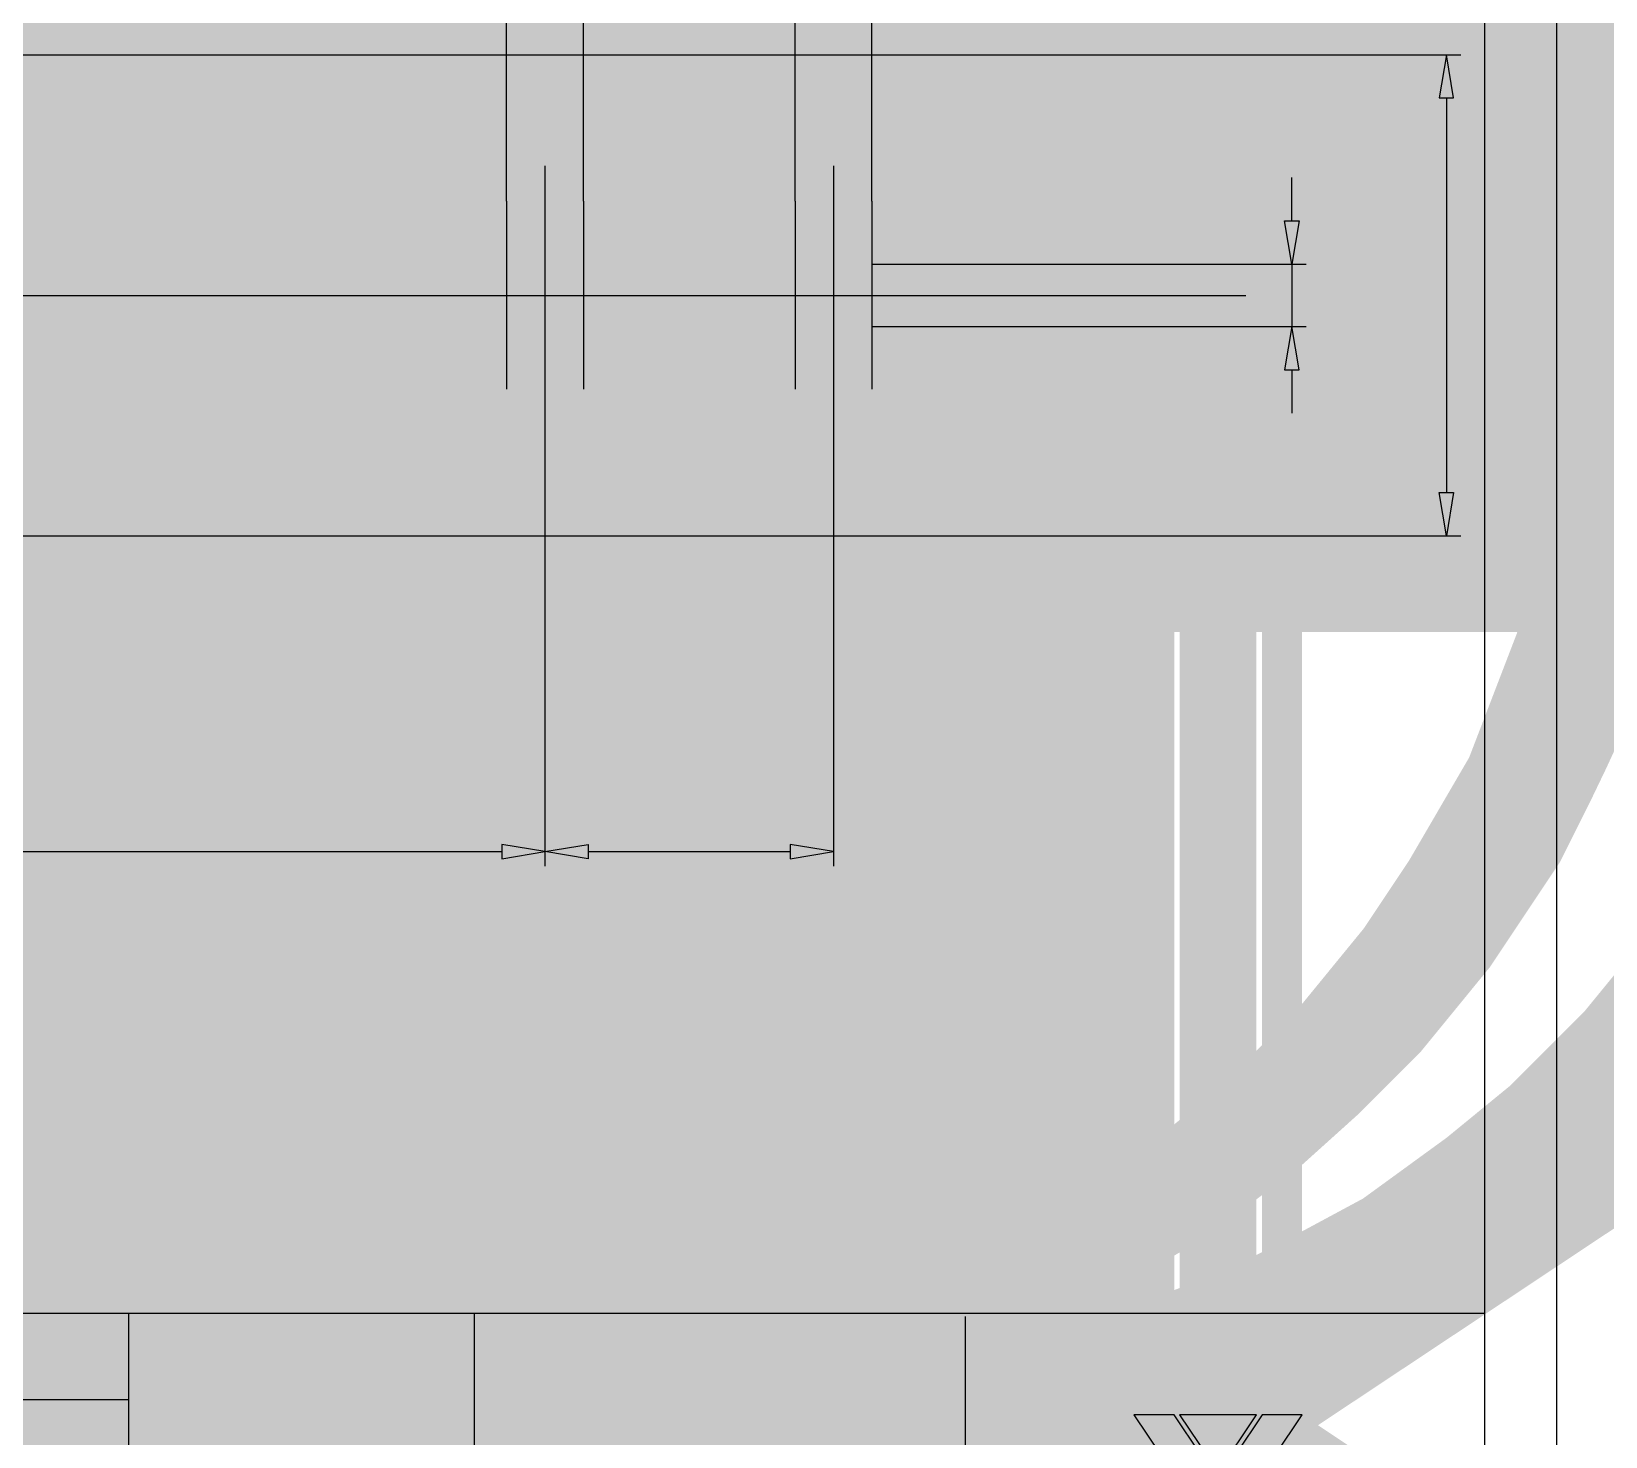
# Model space of a CAD drawing. Extents: x -0.42 to 4.47, y 1.12 to 4.63.
# Drawn here: x 2.941 to 3.957, y 1.899 to 2.806 of the extents above; entities that cross this region are included whole.
import ezdxf

# ---------------------------------------------------------------- set-up
doc = ezdxf.new("R2010")
doc.units = 0
doc.linetypes.add('1', pattern=[50.8, 31.75, -6.35, 6.35, -6.35])
doc.layers.get('0').update_dxf_attribs({"linetype": 'CONTINUOUS'})

msp = doc.modelspace()

# ---------------------------------------------------------------- linework, layer by layer
at = {"color": 7}
for points in [[(3.9256, 1.569), (3.9256, 4.3363)], [(3.879, 4.2897), (3.879, 1.6156)], [(2.0155, 1.979), (3.879, 1.979)], [(3.0032, 1.979), (3.0032, 1.7554)], [(3.2268, 1.6156), (3.2268, 1.979)], [(3.5436, 1.9769), (3.5436, 1.7554)], [(3.0032, 1.9231), (2.0155, 1.9231)]]:
    msp.add_lwpolyline(points, dxfattribs=at)
for points, const_width in [([(1.3746, 2.8535), (3.6729, 2.8535)], 1.415), ([(3.5487, 2.8535), (3.5487, 2.8286)], 1.415), ([(3.6729, 2.8535), (3.6729, 2.4186)], 1.415), ([(1.3746, 2.8286), (3.6729, 2.8286)], 1.415), ([(2.3094, 2.7913), (2.3068, 2.7912), (2.3042, 2.791), (2.3017, 2.7905), (2.2992, 2.7899), (2.2967, 2.7891), (2.2943, 2.7881), (2.2919, 2.787), (2.2897, 2.7857), (2.2875, 2.7842), (2.2855, 2.7826), (2.2835, 2.7809), (2.2817, 2.779), (2.2801, 2.777), (2.2785, 2.7749), (2.2771, 2.7727), (2.2759, 2.7704), (2.2749, 2.768), (2.274, 2.7656), (2.2733, 2.7631), (2.2727, 2.7605), (2.2724, 2.758), (2.2722, 2.7541)], 1.415), ([(2.3094, 2.7913), (2.8623, 2.7913)], 1.415), ([(2.8995, 2.7541), (2.8994, 2.7567), (2.8992, 2.7593), (2.8987, 2.7618), (2.8981, 2.7643), (2.8973, 2.7668), (2.8963, 2.7692), (2.8952, 2.7716), (2.8939, 2.7738), (2.8924, 2.776), (2.8908, 2.778), (2.8891, 2.78), (2.8872, 2.7818), (2.8852, 2.7834), (2.8831, 2.785), (2.8809, 2.7863), (2.8786, 2.7876), (2.8762, 2.7886), (2.8738, 2.7895), (2.8713, 2.7902), (2.8687, 2.7908), (2.8662, 2.7911), (2.8623, 2.7913)], 1.415), ([(2.2722, 2.7541), (2.2722, 2.518)], 1.415), ([(2.8995, 2.7541), (2.8995, 2.518)], 1.415), ([(3.2474, 2.6562), (3.246, 2.6562), (3.2446, 2.656), (3.2432, 2.6558), (3.2418, 2.6555), (3.2405, 2.655), (3.2392, 2.6545), (3.2379, 2.6539), (3.2367, 2.6532), (3.2355, 2.6524), (3.2344, 2.6515), (3.2334, 2.6506), (3.2324, 2.6496), (3.2315, 2.6485), (3.2307, 2.6473), (3.2299, 2.6461), (3.2292, 2.6449), (3.2287, 2.6436), (3.2282, 2.6423), (3.2278, 2.6409), (3.2275, 2.6396), (3.2273, 2.6382), (3.2272, 2.6367), (3.2272, 2.6353), (3.2273, 2.6339), (3.2275, 2.6325), (3.2278, 2.6312), (3.2282, 2.6298), (3.2287, 2.6285), (3.2292, 2.6272), (3.2299, 2.626), (3.2307, 2.6248), (3.2315, 2.6236), (3.2324, 2.6225), (3.2334, 2.6215), (3.2344, 2.6206), (3.2355, 2.6197), (3.2367, 2.6189), (3.2379, 2.6182), (3.2392, 2.6176), (3.2405, 2.6171), (3.2418, 2.6166), (3.2432, 2.6163), (3.2446, 2.6161), (3.2474, 2.6159)], 1.415), ([(3.2971, 2.6562), (3.2474, 2.6562)], 1.415), ([(3.2971, 2.6562), (3.2985, 2.6562), (3.2999, 2.656), (3.3013, 2.6558), (3.3026, 2.6555), (3.304, 2.655), (3.3053, 2.6545), (3.3066, 2.6539), (3.3078, 2.6532), (3.3089, 2.6524), (3.3101, 2.6515), (3.3111, 2.6506), (3.3121, 2.6496), (3.313, 2.6485), (3.3138, 2.6473), (3.3146, 2.6461), (3.3152, 2.6449), (3.3158, 2.6436), (3.3163, 2.6423), (3.3167, 2.6409), (3.317, 2.6396), (3.3172, 2.6382), (3.3173, 2.6367), (3.3173, 2.6353), (3.3172, 2.6339), (3.317, 2.6325), (3.3167, 2.6312), (3.3163, 2.6298), (3.3158, 2.6285), (3.3152, 2.6272), (3.3146, 2.626), (3.3138, 2.6248), (3.313, 2.6236), (3.3121, 2.6225), (3.3111, 2.6215), (3.3101, 2.6206), (3.3089, 2.6197), (3.3078, 2.6189), (3.3066, 2.6182), (3.3053, 2.6176), (3.304, 2.6171), (3.3026, 2.6166), (3.3013, 2.6163), (3.2999, 2.6161), (3.2971, 2.6159)], 1.415), ([(3.4337, 2.6562), (3.4323, 2.6562), (3.4309, 2.656), (3.4295, 2.6558), (3.4282, 2.6555), (3.4268, 2.655), (3.4255, 2.6545), (3.4243, 2.6539), (3.423, 2.6532), (3.4219, 2.6524), (3.4208, 2.6515), (3.4197, 2.6506), (3.4187, 2.6496), (3.4178, 2.6485), (3.417, 2.6473), (3.4163, 2.6461), (3.4156, 2.6449), (3.415, 2.6436), (3.4145, 2.6423), (3.4142, 2.6409), (3.4139, 2.6396), (3.4137, 2.6382), (3.4136, 2.6367), (3.4136, 2.6353), (3.4137, 2.6339), (3.4139, 2.6325), (3.4142, 2.6312), (3.4145, 2.6298), (3.415, 2.6285), (3.4156, 2.6272), (3.4163, 2.626), (3.417, 2.6248), (3.4178, 2.6236), (3.4187, 2.6225), (3.4197, 2.6215), (3.4208, 2.6206), (3.4219, 2.6197), (3.423, 2.6189), (3.4243, 2.6182), (3.4255, 2.6176), (3.4268, 2.6171), (3.4282, 2.6166), (3.4295, 2.6163), (3.4309, 2.6161), (3.4337, 2.6159)], 1.415), ([(3.4834, 2.6562), (3.4337, 2.6562)], 1.415), ([(3.4834, 2.6562), (3.4848, 2.6562), (3.4862, 2.656), (3.4876, 2.6558), (3.489, 2.6555), (3.4903, 2.655), (3.4916, 2.6545), (3.4929, 2.6539), (3.4941, 2.6532), (3.4953, 2.6524), (3.4964, 2.6515), (3.4975, 2.6506), (3.4984, 2.6496), (3.4993, 2.6485), (3.5002, 2.6473), (3.5009, 2.6461), (3.5016, 2.6449), (3.5021, 2.6436), (3.5026, 2.6423), (3.503, 2.6409), (3.5033, 2.6396), (3.5035, 2.6382), (3.5036, 2.6367), (3.5036, 2.6353), (3.5035, 2.6339), (3.5033, 2.6325), (3.503, 2.6312), (3.5026, 2.6298), (3.5021, 2.6285), (3.5016, 2.6272), (3.5009, 2.626), (3.5002, 2.6248), (3.4993, 2.6236), (3.4984, 2.6225), (3.4975, 2.6215), (3.4964, 2.6206), (3.4953, 2.6197), (3.4941, 2.6189), (3.4929, 2.6182), (3.4916, 2.6176), (3.4903, 2.6171), (3.489, 2.6166), (3.4876, 2.6163), (3.4862, 2.6161), (3.4834, 2.6159)], 1.415), ([(3.2474, 2.6159), (3.2971, 2.6159)], 1.415), ([(3.4337, 2.6159), (3.4834, 2.6159)], 1.415), ([(2.2722, 2.518), (2.2722, 2.5154), (2.2725, 2.5128), (2.273, 2.5103), (2.2736, 2.5078), (2.2744, 2.5053), (2.2754, 2.5029), (2.2765, 2.5005), (2.2778, 2.4983), (2.2793, 2.4961), (2.2809, 2.4941), (2.2826, 2.4921), (2.2845, 2.4903), (2.2865, 2.4887), (2.2886, 2.4871), (2.2908, 2.4857), (2.2931, 2.4845), (2.2955, 2.4835), (2.2979, 2.4826), (2.3004, 2.4819), (2.303, 2.4813), (2.3055, 2.481), (2.3094, 2.4808)], 1.415), ([(2.8995, 2.518), (2.8994, 2.5154), (2.8992, 2.5128), (2.8987, 2.5103), (2.8981, 2.5078), (2.8973, 2.5053), (2.8963, 2.5029), (2.8952, 2.5005), (2.8939, 2.4983), (2.8924, 2.4961), (2.8908, 2.4941), (2.8891, 2.4921), (2.8872, 2.4903), (2.8852, 2.4887), (2.8831, 2.4871), (2.8809, 2.4857), (2.8786, 2.4845), (2.8762, 2.4835), (2.8738, 2.4826), (2.8713, 2.4819), (2.8687, 2.4813), (2.8662, 2.481), (2.8623, 2.4808)], 1.415), ([(2.3094, 2.4808), (2.8623, 2.4808)], 1.415), ([(1.3746, 2.4435), (3.6729, 2.4435)], 1.415), ([(3.5487, 2.4435), (3.5487, 2.4186)], 1.415), ([(1.3746, 2.4186), (3.6729, 2.4186)], 1.415), ([(3.0152, 1.9429), (3.0152, 1.9662), (3.032, 1.9662), (3.032, 1.9634), (3.0183, 1.9634), (3.0183, 1.9563), (3.0312, 1.9563), (3.0312, 1.9535), (3.0183, 1.9535), (3.0183, 1.9456), (3.0326, 1.9456), (3.0326, 1.9429), (3.0152, 1.9429)], 0.00000000621), ([(3.087, 1.9429), (3.087, 1.9662), (3.0899, 1.9662), (3.0899, 1.9429), (3.087, 1.9429)], 0.00000000621), ([(3.2486, 1.9518), (3.2486, 1.9676), (3.2589, 1.9676), (3.2589, 1.9658), (3.2505, 1.9658), (3.2505, 1.9609), (3.2584, 1.9609), (3.2584, 1.9591), (3.2505, 1.9591), (3.2505, 1.9537), (3.2592, 1.9537), (3.2592, 1.9518), (3.2486, 1.9518)], 0.00000000621), ([(3.2609, 1.9552), (3.2627, 1.9555), (3.2635, 1.9537), (3.2653, 1.9531), (3.2671, 1.9537), (3.2677, 1.955), (3.2672, 1.956), (3.2654, 1.9567), (3.2627, 1.9576), (3.2616, 1.9587), (3.2612, 1.9602), (3.2615, 1.9616), (3.2624, 1.9627), (3.2635, 1.9633), (3.265, 1.9635), (3.2672, 1.9631), (3.2685, 1.9621), (3.2691, 1.9603), (3.2674, 1.96), (3.2667, 1.9614), (3.2652, 1.9619), (3.2634, 1.9615), (3.2629, 1.9604), (3.2631, 1.9598), (3.2638, 1.9592), (3.2653, 1.9588), (3.2679, 1.9578), (3.2691, 1.9568), (3.2695, 1.9552), (3.269, 1.9533), (3.2675, 1.952), (3.2653, 1.9515), (3.2623, 1.9525), (3.2609, 1.9552)], 0.00000000621), ([(3.2754, 1.9535), (3.2757, 1.9518), (3.2743, 1.9516), (3.2729, 1.952), (3.2721, 1.9529), (3.2719, 1.9552), (3.2719, 1.9618), (3.2706, 1.9618), (3.2706, 1.9633), (3.2719, 1.9633), (3.2719, 1.9661), (3.2737, 1.9673), (3.2737, 1.9633), (3.2754, 1.9633), (3.2754, 1.9618), (3.2737, 1.9618), (3.2737, 1.955), (3.2737, 1.954), (3.2746, 1.9535), (3.2754, 1.9535)], 0.00000000621), ([(3.2842, 1.9555), (3.286, 1.9552), (3.2844, 1.9525), (3.2815, 1.9515), (3.2779, 1.9531), (3.2765, 1.9574), (3.2779, 1.9619), (3.2814, 1.9635), (3.2847, 1.962), (3.2861, 1.9576), (3.2783, 1.957), (3.2793, 1.9541), (3.2815, 1.9531), (3.2831, 1.9537), (3.2842, 1.9555)], 0.00000000621), ([(3.2842, 1.9586), (3.2836, 1.9608), (3.2814, 1.9619), (3.2794, 1.961), (3.2784, 1.9586), (3.2842, 1.9586)], 0.00000000621), ([(3.2937, 1.9474), (3.2937, 1.9633), (3.2953, 1.9633), (3.2953, 1.9618), (3.2966, 1.9631), (3.2983, 1.9635), (3.3007, 1.9628), (3.3022, 1.9606), (3.3027, 1.9576), (3.3021, 1.9544), (3.3005, 1.9523), (3.2982, 1.9515), (3.2966, 1.9519), (3.2955, 1.953), (3.2955, 1.9474), (3.2937, 1.9474)], 0.00000000621), ([(3.2953, 1.9575), (3.2961, 1.9542), (3.2981, 1.9531), (3.3001, 1.9542), (3.3009, 1.9576), (3.3001, 1.9609), (3.2982, 1.962), (3.2962, 1.9608), (3.2953, 1.9575)], 0.00000000621), ([(3.3048, 1.9518), (3.3048, 1.9676), (3.3065, 1.9676), (3.3065, 1.9518), (3.3048, 1.9518)], 0.00000000621), ([(3.316, 1.9532), (3.3141, 1.9519), (3.3122, 1.9515), (3.3096, 1.9525), (3.3086, 1.9548), (3.309, 1.9564), (3.3099, 1.9575), (3.3111, 1.9581), (3.3127, 1.9584), (3.3158, 1.9591), (3.3153, 1.9613), (3.3133, 1.9619), (3.3115, 1.9614), (3.3107, 1.9597), (3.3089, 1.96), (3.3097, 1.962), (3.3113, 1.9631), (3.3136, 1.9635), (3.3157, 1.9632), (3.317, 1.9623), (3.3175, 1.961), (3.3176, 1.9592), (3.3176, 1.9566), (3.3177, 1.9532), (3.3181, 1.9518), (3.3163, 1.9518), (3.316, 1.9532)], 0.00000000621), ([(3.3203, 1.9518), (3.3203, 1.9633), (3.3219, 1.9633), (3.3219, 1.9616), (3.3252, 1.9635), (3.3269, 1.9632), (3.3281, 1.9622), (3.3286, 1.9607), (3.3287, 1.9588), (3.3287, 1.9518), (3.327, 1.9518), (3.327, 1.9588), (3.3267, 1.9605), (3.326, 1.9615), (3.3248, 1.9618), (3.3229, 1.9611), (3.3221, 1.9581), (3.3221, 1.9518), (3.3203, 1.9518)], 0.00000000621), ([(3.3307, 1.9575), (3.3323, 1.9623), (3.3356, 1.9635), (3.3391, 1.962), (3.3404, 1.9577), (3.3398, 1.9542), (3.3381, 1.9522), (3.3356, 1.9515), (3.3321, 1.9531), (3.3307, 1.9575)], 0.00000000621), ([(3.3325, 1.9575), (3.3334, 1.9542), (3.3356, 1.9531), (3.3377, 1.9542), (3.3386, 1.9576), (3.3377, 1.9608), (3.3356, 1.9619), (3.3334, 1.9608), (3.3325, 1.9575)], 0.00000000621), ([(3.3551, 1.9555), (3.3569, 1.9552), (3.3553, 1.9525), (3.3523, 1.9515), (3.3487, 1.9531), (3.3474, 1.9574), (3.3488, 1.9619), (3.3522, 1.9635), (3.3556, 1.962), (3.3569, 1.9576), (3.3492, 1.957), (3.3502, 1.9541), (3.3523, 1.9531), (3.354, 1.9537), (3.3551, 1.9555)], 0.00000000621), ([(3.3551, 1.9586), (3.3544, 1.9608), (3.3523, 1.9619), (3.3502, 1.961), (3.3493, 1.9586), (3.3551, 1.9586)], 0.00000000621), ([(3.3584, 1.9552), (3.3601, 1.9555), (3.3609, 1.9537), (3.3628, 1.9531), (3.3646, 1.9537), (3.3651, 1.955), (3.3646, 1.956), (3.3628, 1.9567), (3.3602, 1.9576), (3.359, 1.9587), (3.3587, 1.9602), (3.359, 1.9616), (3.3598, 1.9627), (3.361, 1.9633), (3.3625, 1.9635), (3.3646, 1.9631), (3.366, 1.9621), (3.3666, 1.9603), (3.3648, 1.96), (3.3642, 1.9614), (3.3626, 1.9619), (3.3609, 1.9615), (3.3604, 1.9604), (3.3606, 1.9598), (3.3612, 1.9592), (3.3628, 1.9588), (3.3654, 1.9578), (3.3665, 1.9568), (3.3669, 1.9552), (3.3664, 1.9533), (3.365, 1.952), (3.3628, 1.9515), (3.3597, 1.9525), (3.3584, 1.9552)], 0.00000000621), ([(3.3746, 1.9474), (3.3746, 1.9633), (3.3762, 1.9633), (3.3762, 1.9618), (3.3774, 1.9631), (3.3791, 1.9635), (3.3815, 1.9628), (3.383, 1.9606), (3.3835, 1.9576), (3.383, 1.9544), (3.3813, 1.9523), (3.379, 1.9515), (3.3775, 1.9519), (3.3763, 1.953), (3.3763, 1.9474), (3.3746, 1.9474)], 0.00000000621), ([(3.3761, 1.9575), (3.377, 1.9542), (3.3789, 1.9531), (3.3809, 1.9542), (3.3817, 1.9576), (3.3809, 1.9609), (3.379, 1.962), (3.377, 1.9608), (3.3761, 1.9575)], 0.00000000621), ([(3.3856, 1.9518), (3.3856, 1.9633), (3.3872, 1.9633), (3.3872, 1.9615), (3.3883, 1.9631), (3.3894, 1.9635), (3.3912, 1.9629), (3.3906, 1.9611), (3.3893, 1.9615), (3.3883, 1.9611), (3.3877, 1.9601), (3.3874, 1.9578), (3.3874, 1.9518), (3.3856, 1.9518)], 0.00000000621), ([(3.3916, 1.9575), (3.3932, 1.9623), (3.3965, 1.9635), (3.3999, 1.962), (3.4013, 1.9577), (3.4007, 1.9542), (3.399, 1.9522), (3.3965, 1.9515), (3.393, 1.9531), (3.3916, 1.9575)], 0.00000000621), ([(3.3934, 1.9575), (3.3943, 1.9542), (3.3965, 1.9531), (3.3986, 1.9542), (3.3995, 1.9576), (3.3986, 1.9608), (3.3965, 1.9619), (3.3943, 1.9608), (3.3934, 1.9575)], 0.00000000621), ([(3.4033, 1.9474), (3.4033, 1.9633), (3.4049, 1.9633), (3.4049, 1.9618), (3.4062, 1.9631), (3.4079, 1.9635), (3.4103, 1.9628), (3.4118, 1.9606), (3.4123, 1.9576), (3.4117, 1.9544), (3.4101, 1.9523), (3.4078, 1.9515), (3.4062, 1.9519), (3.4051, 1.953), (3.4051, 1.9474), (3.4033, 1.9474)], 0.00000000621), ([(3.4049, 1.9575), (3.4057, 1.9542), (3.4077, 1.9531), (3.4097, 1.9542), (3.4105, 1.9576), (3.4097, 1.9609), (3.4078, 1.962), (3.4058, 1.9608), (3.4049, 1.9575)], 0.00000000621), ([(3.4144, 1.9654), (3.4144, 1.9676), (3.4162, 1.9676), (3.4162, 1.9654), (3.4144, 1.9654)], 0.00000000621), ([(3.4144, 1.9633), (3.4162, 1.9633), (3.4162, 1.9518), (3.4144, 1.9518), (3.4144, 1.9633)], 0.00000000621), ([(3.4259, 1.9555), (3.4277, 1.9552), (3.4261, 1.9525), (3.4232, 1.9515), (3.4196, 1.9531), (3.4183, 1.9574), (3.4196, 1.9619), (3.4231, 1.9635), (3.4265, 1.962), (3.4278, 1.9576), (3.4201, 1.957), (3.421, 1.9541), (3.4232, 1.9531), (3.4248, 1.9537), (3.4259, 1.9555)], 0.00000000621), ([(3.4259, 1.9586), (3.4253, 1.9608), (3.4231, 1.9619), (3.4211, 1.961), (3.4202, 1.9586), (3.4259, 1.9586)], 0.00000000621), ([(3.0353, 1.9479), (3.0381, 1.9484), (3.0395, 1.9457), (3.0425, 1.9448), (3.0454, 1.9456), (3.0464, 1.9475), (3.0455, 1.9491), (3.0426, 1.95), (3.0383, 1.9514), (3.0364, 1.953), (3.0358, 1.9553), (3.0363, 1.9574), (3.0377, 1.959), (3.0395, 1.9598), (3.042, 1.9601), (3.0455, 1.9596), (3.0477, 1.958), (3.0487, 1.9554), (3.0459, 1.955), (3.0448, 1.957), (3.0422, 1.9578), (3.0394, 1.9571), (3.0386, 1.9556), (3.0389, 1.9546), (3.04, 1.9538), (3.0425, 1.9531), (3.0468, 1.9518), (3.0486, 1.9503), (3.0493, 1.9478), (3.0485, 1.9451), (3.0461, 1.9432), (3.0425, 1.9425), (3.0375, 1.9439), (3.0353, 1.9479)], 0.00000000621), ([(3.0637, 1.9491), (3.0666, 1.9487), (3.0642, 1.9441), (3.0595, 1.9425), (3.054, 1.9448), (3.0519, 1.9512), (3.0528, 1.956), (3.0555, 1.9591), (3.0595, 1.9601), (3.064, 1.9587), (3.0663, 1.9548), (3.0635, 1.9544), (3.0621, 1.9569), (3.0597, 1.9578), (3.0561, 1.9562), (3.0548, 1.9513), (3.0561, 1.9464), (3.0595, 1.9448), (3.0623, 1.9459), (3.0637, 1.9491)], 0.00000000621), ([(3.08, 1.945), (3.077, 1.943), (3.0738, 1.9425), (3.0695, 1.9438), (3.068, 1.9473), (3.0686, 1.9496), (3.0701, 1.9512), (3.0721, 1.9522), (3.0747, 1.9526), (3.0798, 1.9536), (3.0798, 1.9543), (3.079, 1.9568), (3.0757, 1.9578), (3.0727, 1.9571), (3.0713, 1.9545), (3.0685, 1.9549), (3.0698, 1.9578), (3.0723, 1.9595), (3.0761, 1.9601), (3.0796, 1.9596), (3.0816, 1.9583), (3.0825, 1.9564), (3.0827, 1.9538), (3.0827, 1.9499), (3.0828, 1.9449), (3.0836, 1.9429), (3.0806, 1.9429), (3.08, 1.945)], 0.00000000621), ([(3.1053, 1.945), (3.1023, 1.943), (3.0991, 1.9425), (3.0949, 1.9438), (3.0934, 1.9473), (3.0939, 1.9496), (3.0954, 1.9512), (3.0975, 1.9522), (3.1, 1.9526), (3.1051, 1.9536), (3.1051, 1.9543), (3.1043, 1.9568), (3.101, 1.9578), (3.0981, 1.9571), (3.0966, 1.9545), (3.0938, 1.9549), (3.0951, 1.9578), (3.0976, 1.9595), (3.1015, 1.9601), (3.105, 1.9596), (3.107, 1.9583), (3.1078, 1.9564), (3.108, 1.9538), (3.108, 1.9499), (3.1082, 1.9449), (3.1089, 1.9429), (3.1059, 1.9429), (3.1053, 1.945)], 0.00000000621), ([(3.1132, 1.9565), (3.1132, 1.9597), (3.1165, 1.9597), (3.1165, 1.9565), (3.1132, 1.9565)], 0.00000000621), ([(3.3158, 1.9576), (3.313, 1.9568), (3.3114, 1.9564), (3.3107, 1.9558), (3.3105, 1.9549), (3.311, 1.9536), (3.3126, 1.9531), (3.3144, 1.9535), (3.3155, 1.9549), (3.3158, 1.9568), (3.3158, 1.9576)], 0.00000000621), ([(3.4292, 1.9565), (3.4292, 1.9585), (3.4346, 1.9585), (3.4346, 1.9565), (3.4292, 1.9565)], 0.00000000621), ([(3.0798, 1.9513), (3.0751, 1.9503), (3.0726, 1.9497), (3.0715, 1.9488), (3.0711, 1.9474), (3.0719, 1.9455), (3.0745, 1.9447), (3.0774, 1.9455), (3.0793, 1.9474), (3.0798, 1.9503), (3.0798, 1.9513)], 0.00000000621), ([(3.1051, 1.9513), (3.1004, 1.9503), (3.0979, 1.9497), (3.0968, 1.9488), (3.0964, 1.9474), (3.0973, 1.9455), (3.0998, 1.9447), (3.1027, 1.9455), (3.1046, 1.9474), (3.1051, 1.9503), (3.1051, 1.9513)], 0.00000000621), ([(3.1132, 1.9461), (3.1165, 1.9461), (3.1165, 1.9429), (3.1132, 1.9429), (3.1132, 1.9461)], 0.00000000621), ([(3.255, 1.9285), (3.255, 1.9299), (3.2522, 1.9282), (3.2499, 1.929), (3.2483, 1.9311), (3.2477, 1.9342), (3.2482, 1.9373), (3.2498, 1.9395), (3.2521, 1.9402), (3.2537, 1.9398), (3.2549, 1.9387), (3.2549, 1.9443), (3.2567, 1.9443), (3.2567, 1.9285), (3.255, 1.9285)], 0.00000000621), ([(3.2772, 1.9285), (3.2772, 1.9299), (3.2743, 1.9282), (3.272, 1.929), (3.2704, 1.9311), (3.2699, 1.9342), (3.2704, 1.9373), (3.2719, 1.9395), (3.2742, 1.9402), (3.2759, 1.9398), (3.2771, 1.9387), (3.2771, 1.9443), (3.2788, 1.9443), (3.2788, 1.9285), (3.2772, 1.9285)], 0.00000000621), ([(3.3048, 1.9421), (3.3048, 1.9443), (3.3066, 1.9443), (3.3066, 1.9421), (3.3048, 1.9421)], 0.00000000621), ([(3.337, 1.9285), (3.337, 1.9299), (3.3341, 1.9282), (3.3318, 1.929), (3.3302, 1.9311), (3.3296, 1.9342), (3.3302, 1.9373), (3.3317, 1.9395), (3.334, 1.9402), (3.3357, 1.9398), (3.3369, 1.9387), (3.3369, 1.9443), (3.3386, 1.9443), (3.3386, 1.9285), (3.337, 1.9285)], 0.00000000621), ([(3.3647, 1.9285), (3.3647, 1.9299), (3.3618, 1.9282), (3.3595, 1.929), (3.3579, 1.9311), (3.3573, 1.9342), (3.3578, 1.9373), (3.3594, 1.9395), (3.3617, 1.9402), (3.3634, 1.9398), (3.3645, 1.9387), (3.3645, 1.9443), (3.3663, 1.9443), (3.3663, 1.9285), (3.3647, 1.9285)], 0.00000000621), ([(3.3856, 1.9285), (3.3856, 1.9443), (3.3874, 1.9443), (3.3874, 1.9285), (3.3856, 1.9285)], 0.00000000621), ([(3.2495, 1.9342), (3.2504, 1.9309), (3.2523, 1.9298), (3.2543, 1.9309), (3.2551, 1.9341), (3.2543, 1.9375), (3.2522, 1.9386), (3.2503, 1.9376), (3.2495, 1.9342)], 0.00000000621), ([(3.2662, 1.9299), (3.2643, 1.9286), (3.2624, 1.9282), (3.2597, 1.9292), (3.2588, 1.9315), (3.2592, 1.9331), (3.2601, 1.9342), (3.2613, 1.9348), (3.2629, 1.9351), (3.266, 1.9358), (3.2655, 1.938), (3.2635, 1.9386), (3.2617, 1.9381), (3.2608, 1.9364), (3.2591, 1.9367), (3.2599, 1.9387), (3.2614, 1.9398), (3.2638, 1.9402), (3.2659, 1.9399), (3.2672, 1.939), (3.2677, 1.9377), (3.2678, 1.9359), (3.2678, 1.9333), (3.2679, 1.9299), (3.2683, 1.9285), (3.2665, 1.9285), (3.2662, 1.9299)], 0.00000000621), ([(3.266, 1.9343), (3.2632, 1.9335), (3.2616, 1.9331), (3.2609, 1.9325), (3.2607, 1.9316), (3.2612, 1.9303), (3.2628, 1.9298), (3.2646, 1.9303), (3.2657, 1.9316), (3.266, 1.9335), (3.266, 1.9343)], 0.00000000621), ([(3.2717, 1.9342), (3.2725, 1.9309), (3.2745, 1.9298), (3.2764, 1.9309), (3.2772, 1.9341), (3.2764, 1.9375), (3.2744, 1.9386), (3.2725, 1.9376), (3.2717, 1.9342)], 0.00000000621), ([(3.2871, 1.9241), (3.2871, 1.94), (3.2887, 1.94), (3.2887, 1.9385), (3.29, 1.9398), (3.2917, 1.9402), (3.294, 1.9395), (3.2956, 1.9373), (3.2961, 1.9343), (3.2955, 1.9312), (3.2939, 1.929), (3.2916, 1.9282), (3.29, 1.9287), (3.2889, 1.9297), (3.2889, 1.9241), (3.2871, 1.9241)], 0.00000000621), ([(3.2887, 1.9342), (3.2895, 1.9309), (3.2915, 1.9298), (3.2935, 1.9309), (3.2943, 1.9343), (3.2935, 1.9376), (3.2915, 1.9387), (3.2896, 1.9375), (3.2887, 1.9342)], 0.00000000621), ([(3.2982, 1.9285), (3.2982, 1.94), (3.2997, 1.94), (3.2997, 1.9382), (3.3009, 1.9398), (3.302, 1.9402), (3.3038, 1.9396), (3.3032, 1.9378), (3.3019, 1.9382), (3.3009, 1.9378), (3.3002, 1.9368), (3.2999, 1.9345), (3.2999, 1.9285), (3.2982, 1.9285)], 0.00000000621), ([(3.3048, 1.94), (3.3066, 1.94), (3.3066, 1.9285), (3.3048, 1.9285), (3.3048, 1.94)], 0.00000000621), ([(3.3121, 1.9285), (3.3082, 1.94), (3.31, 1.94), (3.3122, 1.9331), (3.3129, 1.9308), (3.3136, 1.933), (3.3159, 1.94), (3.3177, 1.94), (3.3137, 1.9285), (3.3121, 1.9285)], 0.00000000621), ([(3.3259, 1.9299), (3.3241, 1.9286), (3.3221, 1.9282), (3.3195, 1.9292), (3.3186, 1.9315), (3.319, 1.9331), (3.3199, 1.9342), (3.3211, 1.9348), (3.3227, 1.9351), (3.3258, 1.9358), (3.3253, 1.938), (3.3233, 1.9386), (3.3215, 1.9381), (3.3206, 1.9364), (3.3189, 1.9367), (3.3197, 1.9387), (3.3212, 1.9398), (3.3236, 1.9402), (3.3257, 1.9399), (3.3269, 1.939), (3.3275, 1.9377), (3.3276, 1.9359), (3.3276, 1.9333), (3.3277, 1.9299), (3.3281, 1.9285), (3.3263, 1.9285), (3.3259, 1.9299)], 0.00000000621), ([(3.3258, 1.9343), (3.3229, 1.9335), (3.3214, 1.9331), (3.3207, 1.9325), (3.3205, 1.9316), (3.321, 1.9303), (3.3226, 1.9298), (3.3244, 1.9303), (3.3255, 1.9316), (3.3258, 1.9335), (3.3258, 1.9343)], 0.00000000621), ([(3.3314, 1.9342), (3.3323, 1.9309), (3.3343, 1.9298), (3.3362, 1.9309), (3.337, 1.9341), (3.3362, 1.9375), (3.3342, 1.9386), (3.3322, 1.9376), (3.3314, 1.9342)], 0.00000000621), ([(3.3481, 1.9299), (3.3462, 1.9286), (3.3443, 1.9282), (3.3417, 1.9292), (3.3408, 1.9315), (3.3411, 1.9331), (3.342, 1.9342), (3.3433, 1.9348), (3.3448, 1.9351), (3.3479, 1.9358), (3.3475, 1.938), (3.3455, 1.9386), (3.3436, 1.9381), (3.3428, 1.9364), (3.3411, 1.9367), (3.3418, 1.9387), (3.3434, 1.9398), (3.3457, 1.9402), (3.3479, 1.9399), (3.3491, 1.939), (3.3496, 1.9377), (3.3497, 1.9359), (3.3497, 1.9333), (3.3498, 1.9299), (3.3503, 1.9285), (3.3484, 1.9285), (3.3481, 1.9299)], 0.00000000621), ([(3.3479, 1.9343), (3.3451, 1.9335), (3.3436, 1.9331), (3.3429, 1.9325), (3.3426, 1.9316), (3.3432, 1.9303), (3.3447, 1.9298), (3.3465, 1.9303), (3.3477, 1.9316), (3.3479, 1.9335), (3.3479, 1.9343)], 0.00000000621), ([(3.3591, 1.9342), (3.36, 1.9309), (3.3619, 1.9298), (3.3639, 1.9309), (3.3647, 1.9341), (3.3639, 1.9375), (3.3619, 1.9386), (3.3599, 1.9376), (3.3591, 1.9342)], 0.00000000621), ([(3.3761, 1.9322), (3.3779, 1.9319), (3.3763, 1.9292), (3.3734, 1.9282), (3.3698, 1.9298), (3.3685, 1.9341), (3.3698, 1.9386), (3.3733, 1.9402), (3.3767, 1.9387), (3.378, 1.9343), (3.3703, 1.9337), (3.3712, 1.9308), (3.3734, 1.9298), (3.375, 1.9304), (3.3761, 1.9322)], 0.00000000621), ([(3.3761, 1.9353), (3.3755, 1.9375), (3.3733, 1.9386), (3.3713, 1.9377), (3.3704, 1.9353), (3.3761, 1.9353)], 0.00000000621), ([(3.3968, 1.9299), (3.3949, 1.9286), (3.393, 1.9282), (3.3904, 1.9292), (3.3895, 1.9315), (3.3898, 1.9331), (3.3907, 1.9342), (3.392, 1.9348), (3.3935, 1.9351), (3.3967, 1.9358), (3.3962, 1.938), (3.3942, 1.9386), (3.3924, 1.9381), (3.3915, 1.9364), (3.3898, 1.9367), (3.3905, 1.9387), (3.3921, 1.9398), (3.3944, 1.9402), (3.3966, 1.9399), (3.3978, 1.939), (3.3983, 1.9377), (3.3984, 1.9359), (3.3984, 1.9333), (3.3985, 1.9299), (3.399, 1.9285), (3.3972, 1.9285), (3.3968, 1.9299)], 0.00000000621), ([(3.3967, 1.9343), (3.3938, 1.9335), (3.3923, 1.9331), (3.3916, 1.9325), (3.3913, 1.9316), (3.3919, 1.9303), (3.3934, 1.9298), (3.3952, 1.9303), (3.3964, 1.9316), (3.3967, 1.9335), (3.3967, 1.9343)], 0.00000000621), ([(3.4137, 1.9322), (3.4156, 1.9319), (3.414, 1.9292), (3.411, 1.9282), (3.4074, 1.9298), (3.4061, 1.9341), (3.4074, 1.9386), (3.4109, 1.9402), (3.4143, 1.9387), (3.4156, 1.9343), (3.4079, 1.9337), (3.4089, 1.9308), (3.411, 1.9298), (3.4127, 1.9304), (3.4137, 1.9322)], 0.00000000621), ([(3.4138, 1.9353), (3.4131, 1.9375), (3.4109, 1.9386), (3.4089, 1.9377), (3.408, 1.9353), (3.4138, 1.9353)], 0.00000000621), ([(3.4178, 1.9285), (3.4178, 1.94), (3.4193, 1.94), (3.4193, 1.9384), (3.4206, 1.9397), (3.4225, 1.9402), (3.4243, 1.9397), (3.4254, 1.9382), (3.4286, 1.9402), (3.4309, 1.9393), (3.4317, 1.9364), (3.4317, 1.9285), (3.43, 1.9285), (3.43, 1.9357), (3.4298, 1.9374), (3.4292, 1.9382), (3.4282, 1.9385), (3.4264, 1.9377), (3.4256, 1.9352), (3.4256, 1.9285), (3.4239, 1.9285), (3.4239, 1.936), (3.4235, 1.9379), (3.4221, 1.9385), (3.4207, 1.9381), (3.4198, 1.9369), (3.4195, 1.9345), (3.4195, 1.9285), (3.4178, 1.9285)], 0.00000000621), ([(3.4337, 1.9333), (3.4337, 1.9352), (3.439, 1.9352), (3.439, 1.9333), (3.4337, 1.9333)], 0.00000000621), ([(3.3904, 1.9108), (3.3923, 1.9102), (3.3902, 1.9063), (3.3864, 1.9049), (3.3827, 1.906), (3.3805, 1.909), (3.3797, 1.9132), (3.3806, 1.9176), (3.383, 1.9204), (3.3865, 1.9213), (3.3901, 1.9201), (3.3921, 1.9167), (3.3902, 1.9162), (3.3888, 1.9187), (3.3864, 1.9195), (3.3837, 1.9186), (3.3821, 1.9163), (3.3817, 1.9133), (3.3822, 1.9097), (3.3838, 1.9075), (3.3863, 1.9067), (3.389, 1.9077), (3.3904, 1.9108)], 0.00000000621), ([(3.2483, 1.9008), (3.2483, 1.9167), (3.2499, 1.9167), (3.2499, 1.9152), (3.2512, 1.9165), (3.2529, 1.9169), (3.2553, 1.9162), (3.2568, 1.914), (3.2573, 1.911), (3.2567, 1.9079), (3.2551, 1.9057), (3.2528, 1.9049), (3.2512, 1.9054), (3.2501, 1.9064), (3.2501, 1.9008), (3.2483, 1.9008)], 0.00000000621), ([(3.2499, 1.9109), (3.2507, 1.9076), (3.2527, 1.9065), (3.2547, 1.9076), (3.2555, 1.911), (3.2547, 1.9143), (3.2528, 1.9154), (3.2508, 1.9143), (3.2499, 1.9109)], 0.00000000621), ([(3.2594, 1.9052), (3.2594, 1.9167), (3.261, 1.9167), (3.261, 1.9149), (3.2621, 1.9165), (3.2632, 1.9169), (3.265, 1.9163), (3.2644, 1.9145), (3.2631, 1.9149), (3.2621, 1.9145), (3.2614, 1.9135), (3.2612, 1.9112), (3.2612, 1.9052), (3.2594, 1.9052)], 0.00000000621), ([(3.2731, 1.9089), (3.2749, 1.9087), (3.2733, 1.9059), (3.2704, 1.9049), (3.2668, 1.9065), (3.2655, 1.9108), (3.2668, 1.9153), (3.2703, 1.9169), (3.2737, 1.9154), (3.275, 1.911), (3.2673, 1.9104), (3.2682, 1.9075), (3.2704, 1.9065), (3.272, 1.9071), (3.2731, 1.9089)], 0.00000000621), ([(3.2731, 1.912), (3.2725, 1.9142), (3.2703, 1.9153), (3.2683, 1.9144), (3.2674, 1.912), (3.2731, 1.912)], 0.00000000621), ([(3.2764, 1.9086), (3.2782, 1.9089), (3.279, 1.9072), (3.2808, 1.9065), (3.2826, 1.9071), (3.2832, 1.9084), (3.2827, 1.9094), (3.2809, 1.9101), (3.2782, 1.911), (3.2771, 1.9121), (3.2767, 1.9136), (3.277, 1.9151), (3.2779, 1.9161), (3.279, 1.9167), (3.2805, 1.9169), (3.2827, 1.9165), (3.284, 1.9155), (3.2846, 1.9137), (3.2829, 1.9135), (3.2822, 1.9148), (3.2807, 1.9153), (3.2789, 1.9149), (3.2784, 1.9139), (3.2786, 1.9132), (3.2793, 1.9127), (3.2808, 1.9122), (3.2834, 1.9113), (3.2846, 1.9102), (3.285, 1.9086), (3.2845, 1.9067), (3.283, 1.9054), (3.2808, 1.9049), (3.2778, 1.9059), (3.2764, 1.9086)], 0.00000000621), ([(3.2938, 1.9066), (3.292, 1.9053), (3.29, 1.9049), (3.2874, 1.9059), (3.2865, 1.9082), (3.2868, 1.9098), (3.2877, 1.9109), (3.289, 1.9115), (3.2906, 1.9118), (3.2937, 1.9125), (3.2932, 1.9147), (3.2912, 1.9153), (3.2894, 1.9148), (3.2885, 1.9131), (3.2868, 1.9134), (3.2876, 1.9154), (3.2891, 1.9165), (3.2915, 1.9169), (3.2936, 1.9166), (3.2948, 1.9157), (3.2954, 1.9144), (3.2955, 1.9126), (3.2955, 1.91), (3.2956, 1.9066), (3.296, 1.9052), (3.2942, 1.9052), (3.2938, 1.9066)], 0.00000000621), ([(3.304, 1.9052), (3.304, 1.921), (3.3143, 1.921), (3.3143, 1.9192), (3.3058, 1.9192), (3.3058, 1.9143), (3.3137, 1.9143), (3.3137, 1.9125), (3.3058, 1.9125), (3.3058, 1.9071), (3.3146, 1.9071), (3.3146, 1.9052), (3.304, 1.9052)], 0.00000000621), ([(3.3173, 1.9052), (3.3173, 1.921), (3.3269, 1.921), (3.3269, 1.9192), (3.3192, 1.9192), (3.3192, 1.9143), (3.3259, 1.9143), (3.3259, 1.9124), (3.3192, 1.9124), (3.3192, 1.9052), (3.3173, 1.9052)], 0.00000000621), ([(3.3295, 1.9052), (3.3295, 1.921), (3.3391, 1.921), (3.3391, 1.9192), (3.3314, 1.9192), (3.3314, 1.9143), (3.338, 1.9143), (3.338, 1.9124), (3.3314, 1.9124), (3.3314, 1.9052), (3.3295, 1.9052)], 0.00000000621), ([(3.3456, 1.9052), (3.3456, 1.9119), (3.3401, 1.921), (3.3424, 1.921), (3.3452, 1.9163), (3.3466, 1.9136), (3.3482, 1.9164), (3.3509, 1.921), (3.3531, 1.921), (3.3474, 1.9119), (3.3474, 1.9052), (3.3456, 1.9052)], 0.00000000621), ([(3.3584, 1.9052), (3.3584, 1.9192), (3.3538, 1.9192), (3.3538, 1.921), (3.365, 1.921), (3.365, 1.9192), (3.3603, 1.9192), (3.3603, 1.9052), (3.3584, 1.9052)], 0.00000000621), ([(3.367, 1.9052), (3.367, 1.921), (3.3773, 1.921), (3.3773, 1.9192), (3.3689, 1.9192), (3.3689, 1.9143), (3.3768, 1.9143), (3.3768, 1.9125), (3.3689, 1.9125), (3.3689, 1.9071), (3.3777, 1.9071), (3.3777, 1.9052), (3.367, 1.9052)], 0.00000000621), ([(3.407, 1.9089), (3.4088, 1.9087), (3.4073, 1.9059), (3.4043, 1.9049), (3.4007, 1.9065), (3.3994, 1.9108), (3.4007, 1.9153), (3.4042, 1.9169), (3.4076, 1.9154), (3.4089, 1.911), (3.4012, 1.9104), (3.4021, 1.9075), (3.4043, 1.9065), (3.406, 1.9071), (3.407, 1.9089)], 0.00000000621), ([(3.407, 1.912), (3.4064, 1.9142), (3.4042, 1.9153), (3.4022, 1.9144), (3.4013, 1.912), (3.407, 1.912)], 0.00000000621), ([(3.4103, 1.9086), (3.4121, 1.9089), (3.4129, 1.9072), (3.4147, 1.9065), (3.4165, 1.9071), (3.4171, 1.9084), (3.4166, 1.9094), (3.4148, 1.9101), (3.4121, 1.911), (3.411, 1.9121), (3.4106, 1.9136), (3.4109, 1.9151), (3.4118, 1.9161), (3.4129, 1.9167), (3.4144, 1.9169), (3.4166, 1.9165), (3.4179, 1.9155), (3.4185, 1.9137), (3.4168, 1.9135), (3.4161, 1.9148), (3.4146, 1.9153), (3.4128, 1.9149), (3.4123, 1.9139), (3.4125, 1.9132), (3.4132, 1.9127), (3.4148, 1.9122), (3.4173, 1.9113), (3.4185, 1.9102), (3.4189, 1.9086), (3.4184, 1.9067), (3.4169, 1.9054), (3.4148, 1.9049), (3.4117, 1.9059), (3.4103, 1.9086)], 0.00000000621), ([(3.4248, 1.9069), (3.4251, 1.9052), (3.4237, 1.9051), (3.4223, 1.9054), (3.4215, 1.9063), (3.4213, 1.9086), (3.4213, 1.9152), (3.42, 1.9152), (3.42, 1.9167), (3.4213, 1.9167), (3.4213, 1.9195), (3.4231, 1.9207), (3.4231, 1.9167), (3.4248, 1.9167), (3.4248, 1.9152), (3.4231, 1.9152), (3.4231, 1.9085), (3.4231, 1.9074), (3.424, 1.9069), (3.4248, 1.9069)], 0.00000000621), ([(3.4333, 1.9066), (3.4314, 1.9053), (3.4295, 1.9049), (3.4268, 1.9059), (3.4259, 1.9082), (3.4263, 1.9098), (3.4272, 1.9109), (3.4284, 1.9115), (3.43, 1.9118), (3.4331, 1.9125), (3.4326, 1.9147), (3.4306, 1.9153), (3.4288, 1.9148), (3.4279, 1.9131), (3.4262, 1.9134), (3.427, 1.9154), (3.4285, 1.9165), (3.4309, 1.9169), (3.433, 1.9166), (3.4343, 1.9157), (3.4348, 1.9144), (3.4349, 1.9126), (3.4349, 1.91), (3.435, 1.9066), (3.4354, 1.9052), (3.4336, 1.9052), (3.4333, 1.9066)], 0.00000000621), ([(3.2937, 1.911), (3.2908, 1.9102), (3.2893, 1.9098), (3.2886, 1.9092), (3.2884, 1.9083), (3.2889, 1.907), (3.2904, 1.9065), (3.2922, 1.907), (3.2934, 1.9083), (3.2937, 1.9103), (3.2937, 1.911)], 0.00000000621), ([(3.3949, 1.9052), (3.3949, 1.9074), (3.3969, 1.9074), (3.3969, 1.9052), (3.3965, 1.9032), (3.3953, 1.9021), (3.3948, 1.9029), (3.3956, 1.9037), (3.3959, 1.9052), (3.3949, 1.9052)], 0.00000000621), ([(3.4331, 1.911), (3.4303, 1.9102), (3.4287, 1.9098), (3.428, 1.9092), (3.4278, 1.9083), (3.4283, 1.907), (3.4299, 1.9065), (3.4317, 1.907), (3.4328, 1.9083), (3.4331, 1.9103), (3.4331, 1.911)], 0.00000000621)]:
    msp.add_lwpolyline(points, dxfattribs=dict(at, const_width=const_width))
at = {"color": 5}
for points in [[(3.2474, 2.6967), (3.2474, 2.9615)], [(3.2971, 2.6967), (3.2971, 2.9615)], [(3.4337, 2.6967), (3.4337, 2.9615)], [(3.4834, 2.6967), (3.4834, 2.9615)], [(2.8623, 2.7913), (3.8637, 2.7913)], [(3.8497, 2.7634), (3.859, 2.7634), (3.8544, 2.7913), (3.8544, 2.7913), (3.8497, 2.7634)], [(3.8544, 2.7634), (3.8544, 2.5087)], [(3.7545, 2.6842), (3.7545, 2.7121)], [(3.7499, 2.6842), (3.7592, 2.6842), (3.7545, 2.6562), (3.7545, 2.6562), (3.7499, 2.6842)], [(3.4834, 2.6562), (3.7639, 2.6562)], [(3.7545, 2.6562), (3.7545, 2.6159)], [(3.4834, 2.6159), (3.7639, 2.6159)], [(3.7499, 2.5879), (3.7592, 2.5879), (3.7545, 2.6159), (3.7545, 2.6159), (3.7499, 2.5879)], [(3.7545, 2.5879), (3.7545, 2.56)], [(3.2722, 2.5524), (3.2722, 2.2676)], [(3.2722, 2.5524), (3.2722, 2.2676)], [(3.4586, 2.5524), (3.4586, 2.2676)], [(3.8497, 2.5087), (3.859, 2.5087), (3.8544, 2.4808), (3.8544, 2.4808), (3.8497, 2.5087)], [(2.8623, 2.4808), (3.8637, 2.4808)], [(2.6138, 2.2769), (3.2443, 2.2769)], [(3.2443, 2.2816), (3.2443, 2.2723), (3.2722, 2.2769), (3.2722, 2.2769), (3.2443, 2.2816)], [(3.3002, 2.2816), (3.3002, 2.2723), (3.2722, 2.2769), (3.2722, 2.2769), (3.3002, 2.2816)], [(3.3002, 2.2769), (3.4306, 2.2769)], [(3.4306, 2.2816), (3.4306, 2.2723), (3.4586, 2.2769), (3.4586, 2.2769), (3.4306, 2.2816)]]:
    msp.add_lwpolyline(points, dxfattribs=at)
at = {"color": 1, "linetype": '1'}
for points in [[(3.2722, 2.7196), (3.2722, 2.5524)], [(3.4586, 2.7196), (3.4586, 2.5524)], [(3.2474, 2.6967), (3.2474, 2.5754)], [(3.2971, 2.6967), (3.2971, 2.5754)], [(3.4337, 2.6967), (3.4337, 2.5754)], [(3.4834, 2.6967), (3.4834, 2.5754)], [(1.2364, 2.636), (3.7248, 2.636)]]:
    msp.add_lwpolyline(points, dxfattribs=at)
at = {"color": 5}
for points, const_width in [([(3.7839, 2.6771), (3.7839, 2.6605), (3.7807, 2.6605), (3.7807, 2.6771), (3.7839, 2.6771)], 0.00000000621), ([(3.7924, 2.6605), (3.7892, 2.6605), (3.7892, 2.6771), (3.7924, 2.6771), (3.7924, 2.6605)], 0.00000000621), ([(3.8286, 2.6722), (3.8286, 2.6556), (3.8254, 2.6556), (3.8254, 2.6722), (3.8286, 2.6722)], 0.00000000621), ([(3.8371, 2.6556), (3.8339, 2.6556), (3.8339, 2.6722), (3.8371, 2.6722), (3.8371, 2.6556)], 0.00000000621), ([(3.793, 2.6404), (3.7927, 2.6437), (3.7967, 2.6453), (3.798, 2.6485), (3.7961, 2.6523), (3.7912, 2.6538), (3.7865, 2.6523), (3.7848, 2.6485), (3.7856, 2.6458), (3.7876, 2.6439), (3.7871, 2.641), (3.7728, 2.6434), (3.7728, 2.6559), (3.7761, 2.6559), (3.7761, 2.6459), (3.7836, 2.6445), (3.7818, 2.6493), (3.7844, 2.6548), (3.7909, 2.6571), (3.7974, 2.6551), (3.8008, 2.6485), (3.7987, 2.6429), (3.793, 2.6404)], 0.00000000621), ([(3.8313, 2.6355), (3.8233, 2.6365), (3.8186, 2.6392), (3.817, 2.6438), (3.8179, 2.6473), (3.8205, 2.6498), (3.8247, 2.6514), (3.8313, 2.652), (3.8392, 2.651), (3.8439, 2.6483), (3.8455, 2.6438), (3.8426, 2.638), (3.8313, 2.6355)], 0.00000000621), ([(3.8313, 2.6387), (3.8404, 2.6402), (3.8427, 2.6438), (3.8404, 2.6473), (3.8313, 2.6488), (3.8221, 2.6473), (3.8198, 2.6437), (3.8218, 2.6403), (3.8313, 2.6387)], 0.00000000621), ([(3.8004, 2.6324), (3.7964, 2.6324), (3.7964, 2.6359), (3.8004, 2.6359), (3.8004, 2.6324)], 0.00000000621), ([(3.8377, 2.616), (3.8374, 2.6192), (3.8414, 2.6209), (3.8427, 2.6241), (3.8409, 2.6279), (3.8359, 2.6294), (3.8313, 2.6279), (3.8296, 2.624), (3.8303, 2.6213), (3.8323, 2.6195), (3.8319, 2.6166), (3.8175, 2.619), (3.8175, 2.6315), (3.8208, 2.6315), (3.8208, 2.6215), (3.8283, 2.6201), (3.8265, 2.6249), (3.8291, 2.6304), (3.8356, 2.6327), (3.8422, 2.6307), (3.8455, 2.6241), (3.8434, 2.6185), (3.8377, 2.616)], 0.00000000621), ([(3.7792, 2.6271), (3.7795, 2.6241), (3.7766, 2.6229), (3.7751, 2.6198), (3.776, 2.6172), (3.7795, 2.6149), (3.7859, 2.6141), (3.7831, 2.6168), (3.7822, 2.6202), (3.7847, 2.6254), (3.7913, 2.6276), (3.7962, 2.6266), (3.7996, 2.6238), (3.8008, 2.6197), (3.7977, 2.6134), (3.7873, 2.611), (3.7755, 2.6137), (3.7723, 2.62), (3.7741, 2.6249), (3.7792, 2.6271)], 0.00000000621), ([(3.7913, 2.6145), (3.7947, 2.6152), (3.7972, 2.6171), (3.798, 2.6197), (3.7963, 2.623), (3.7915, 2.6244), (3.7869, 2.623), (3.7853, 2.6195), (3.7869, 2.616), (3.7913, 2.6145)], 0.00000000621), ([(3.6526, 1.9134), (3.6786, 1.9134)], 1.415), ([(3.6699, 1.8874), (3.6526, 1.9134)], 1.415), ([(3.7069, 1.8709), (3.6786, 1.9134)], 1.415), ([(3.6821, 1.9134), (3.7317, 1.9134)], 1.415), ([(3.7069, 1.8762), (3.6821, 1.9134)], 1.415), ([(3.7069, 1.8762), (3.7317, 1.9134)], 1.415), ([(3.7069, 1.8709), (3.7353, 1.9134)], 1.415), ([(3.726, 1.8605), (3.7612, 1.9134)], 1.415), ([(3.7353, 1.9134), (3.7612, 1.9134)], 1.415), ([(3.8286, 2.6126), (3.8286, 2.596), (3.8254, 2.596), (3.8254, 2.6126), (3.8286, 2.6126)], 0.00000000621), ([(3.8371, 2.596), (3.8339, 2.596), (3.8339, 2.6126), (3.8371, 2.6126), (3.8371, 2.596)], 0.00000000621), ([(3.7839, 2.6077), (3.7839, 2.5911), (3.7807, 2.5911), (3.7807, 2.6077), (3.7839, 2.6077)], 0.00000000621), ([(3.7924, 2.5911), (3.7892, 2.5911), (3.7892, 2.6077), (3.7924, 2.6077), (3.7924, 2.5911)], 0.00000000621), ([(3.6838, 1.8879), (3.6956, 1.8879)], 1.415), ([(3.702, 1.8605), (3.6838, 1.8879)], 1.415), ([(3.7118, 1.8605), (3.7301, 1.8879)], 1.415), ([(3.7183, 1.8879), (3.7301, 1.8879)], 1.415), ([(3.6879, 1.8605), (3.6761, 1.8782)], 1.415), ([(3.6879, 1.8605), (3.6879, 1.8281)], 1.415), ([(3.726, 1.8605), (3.726, 1.8281)], 1.415), ([(2.9511, 2.2936), (2.9543, 2.2939), (2.956, 2.2899), (2.9592, 2.2886), (2.963, 2.2905), (2.9645, 2.2954), (2.963, 2.3), (2.9591, 2.3017), (2.9564, 2.301), (2.9545, 2.299), (2.9516, 2.2995), (2.9541, 2.3138), (2.9666, 2.3138), (2.9666, 2.3105), (2.9566, 2.3105), (2.9552, 2.303), (2.96, 2.3048), (2.9655, 2.3022), (2.9678, 2.2957), (2.9658, 2.2892), (2.9592, 2.2858), (2.9536, 2.2879), (2.9511, 2.2936)], 0.00000000621), ([(3.3459, 2.2936), (3.349, 2.2941), (3.3508, 2.2899), (3.3539, 2.2886), (3.3576, 2.2903), (3.3591, 2.2944), (3.3577, 2.2983), (3.3541, 2.2999), (3.352, 2.2995), (3.3523, 2.3025), (3.3563, 2.3036), (3.3579, 2.3071), (3.3568, 2.3102), (3.3538, 2.3115), (3.3508, 2.3102), (3.3493, 2.3064), (3.3462, 2.3071), (3.3487, 2.3124), (3.3537, 2.3143), (3.3575, 2.3133), (3.3602, 2.3106), (3.3611, 2.307), (3.3602, 2.3037), (3.3576, 2.3014), (3.3611, 2.299), (3.3623, 2.2945), (3.3599, 2.2883), (3.3539, 2.2857), (3.3484, 2.2879), (3.3459, 2.2936)], 0.00000000621), ([(3.3654, 2.3), (3.3663, 2.308), (3.369, 2.3127), (3.3736, 2.3143), (3.3771, 2.3134), (3.3797, 2.3108), (3.3812, 2.3066), (3.3818, 2.3), (3.3809, 2.2921), (3.3782, 2.2874), (3.3736, 2.2858), (3.3679, 2.2887), (3.3654, 2.3)], 0.00000000621), ([(3.3686, 2.3), (3.37, 2.2909), (3.3736, 2.2886), (3.3772, 2.2909), (3.3786, 2.3), (3.3772, 2.3092), (3.3736, 2.3115), (3.3702, 2.3095), (3.3686, 2.3)], 0.00000000621), ([(2.9431, 2.2862), (2.9431, 2.2901), (2.9466, 2.2901), (2.9466, 2.2862), (2.9431, 2.2862)], 0.00000000621), ([(3.0999, 1.8866), (3.0969, 1.8866), (3.0969, 1.9085), (3.0939, 1.9061), (3.0907, 1.9043), (3.0907, 1.9077), (3.0952, 1.9109), (3.098, 1.9147), (3.0999, 1.9147), (3.0999, 1.8866)], 0.00000000621), ([(3.1293, 1.8866), (3.1262, 1.8866), (3.1262, 1.9085), (3.1232, 1.9061), (3.12, 1.9043), (3.12, 1.9077), (3.1245, 1.9109), (3.1273, 1.9147), (3.1293, 1.9147), (3.1293, 1.8866)], 0.00000000621), ([(3.1096, 1.903), (3.1096, 1.9069), (3.1131, 1.9069), (3.1131, 1.903), (3.1096, 1.903)], 0.00000000621)]:
    msp.add_lwpolyline(points, dxfattribs=dict(at, const_width=const_width))
at = {"color": 9}
for points in [[(3.6956, 1.8879), (3.6786, 1.9134), (3.6526, 1.9134), (3.6697, 1.8878)], [(3.7437, 1.8872), (3.7612, 1.9134), (3.7353, 1.9134), (3.7183, 1.8879)]]:
    msp.add_lwpolyline(points, dxfattribs=at)
at = {"color": 1}
msp.add_lwpolyline([(3.6821, 1.9134), (3.7069, 1.8762), (3.7317, 1.9134), (3.6821, 1.9134)], dxfattribs=at)

doc.saveas('drawing.dxf')
